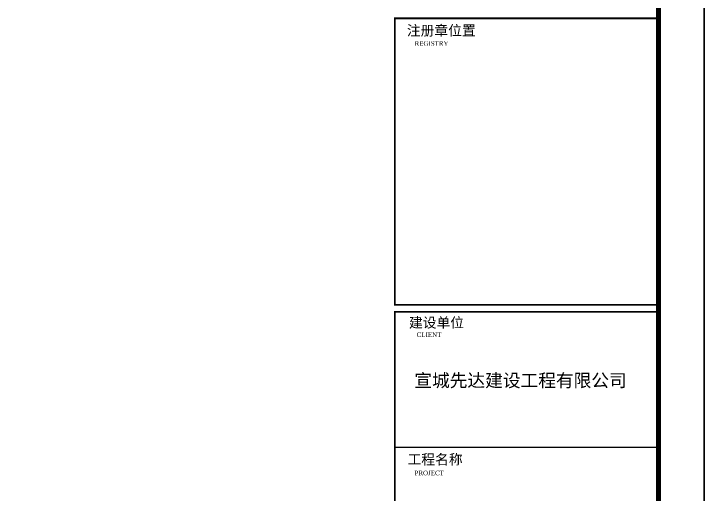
# Model space of a CAD drawing. Extents: x 54907 to 703237, y -798661 to -546661.
# Drawn here: x 235167 to 255607, y -578515 to -564273 of the extents above; entities that cross this region are included whole.
import ezdxf

# ---------------------------------------------------------------- set-up
doc = ezdxf.new("R2010")
doc.units = 0
doc.header["$LTSCALE"] = 1000
doc.header["$MEASUREMENT"] = 0
for name, color, linetype in [('PUB_TEXT', 7, 'Continuous'), ('PUB_TITLE', 4, 'Continuous'), ('TEXT', 7, 'Continuous')]:
    doc.layers.add(name, color=color, linetype=linetype)
doc.layers.add('yichutu', color=7, linetype='Continuous', true_color=0xffffff, plot=False)
doc.styles.add('GHF', font='times.ttf')
doc.styles.add('STYLE1', font='simhei.ttf', dxfattribs={"width": 0.8})
doc.styles.add('仿宋', font='')
doc.styles.get('仿宋').set_extended_font_data('NSimSun')

# ---------------------------------------------------------------- blocks, each defined once
blk = doc.blocks.new('yct-1337-420-200550-63000-150-2010.0')
at = {"layer": 'yichutu', "color": 7, "true_color": 0xffffff}
blk.add_lwpolyline([(0, 0), (0, 63000), (200550, 63000), (200550, 0)], close=True, dxfattribs=at)

msp = doc.modelspace()

# ---------------------------------------------------------------- linework, layer by layer
at = {"layer": 'PUB_TITLE'}
msp.add_line((255606.6, -609661.4), (255606.6, -546661.4), dxfattribs=at)
at = {"layer": 'PUB_TITLE', "color": 4}
msp.add_line((246448.5, -577090), (254296.6, -577090), dxfattribs=at)
at = {"layer": 'PUB_TITLE', "const_width": 150}
msp.add_lwpolyline([(58806.6, -608161.4), (254256.6, -608161.4), (254256.6, -548161.4), (58806.6, -548161.4)], close=True, dxfattribs=at)
at = {"layer": 'PUB_TITLE', "color": 4, "const_width": 52.8}
for points in [[(246448.5, -564407.6), (254296.6, -564407.6), (254296.6, -572882.2), (246448.5, -572882.2)], [(246448.5, -573092.7), (254296.6, -573092.7), (254296.6, -589969.9), (246448.5, -589969.9)]]:
    msp.add_lwpolyline(points, close=True, dxfattribs=at)

# ---------------------------------------------------------------- block references
at = {"layer": 'yichutu'}
msp.add_blockref('yct-1337-420-200550-63000-150-2010.0', (55056.6, -609661.4), dxfattribs=at)

# ---------------------------------------------------------------- texts
at = {"layer": 'PUB_TEXT'}
for s, height, style, p in [('注册章位置', 298.5, 'STYLE1', (246805, -564915.3)), ('REGISTRY', 134.32, 'GHF', (247033.5, -565218.4)), ('建设单位', 298.5, 'STYLE1', (246867.3, -573557.9)), ('CLIENT', 134.32, 'GHF', (247096.5, -573833)), ('工程名称', 298.5, 'STYLE1', (246824.7, -577605.2)), ('PROJECT', 134.32, 'GHF', (247033.4, -577924.4))]:
    msp.add_text(s, height=height, dxfattribs=dict(at, style=style)).set_placement(p)
at = {"layer": 'TEXT', "style": '仿宋'}
msp.add_text('宣城先达建设工程有限公司', height=384.235, dxfattribs=at).set_placement((247025.1, -575311.9))

doc.saveas('drawing.dxf')
